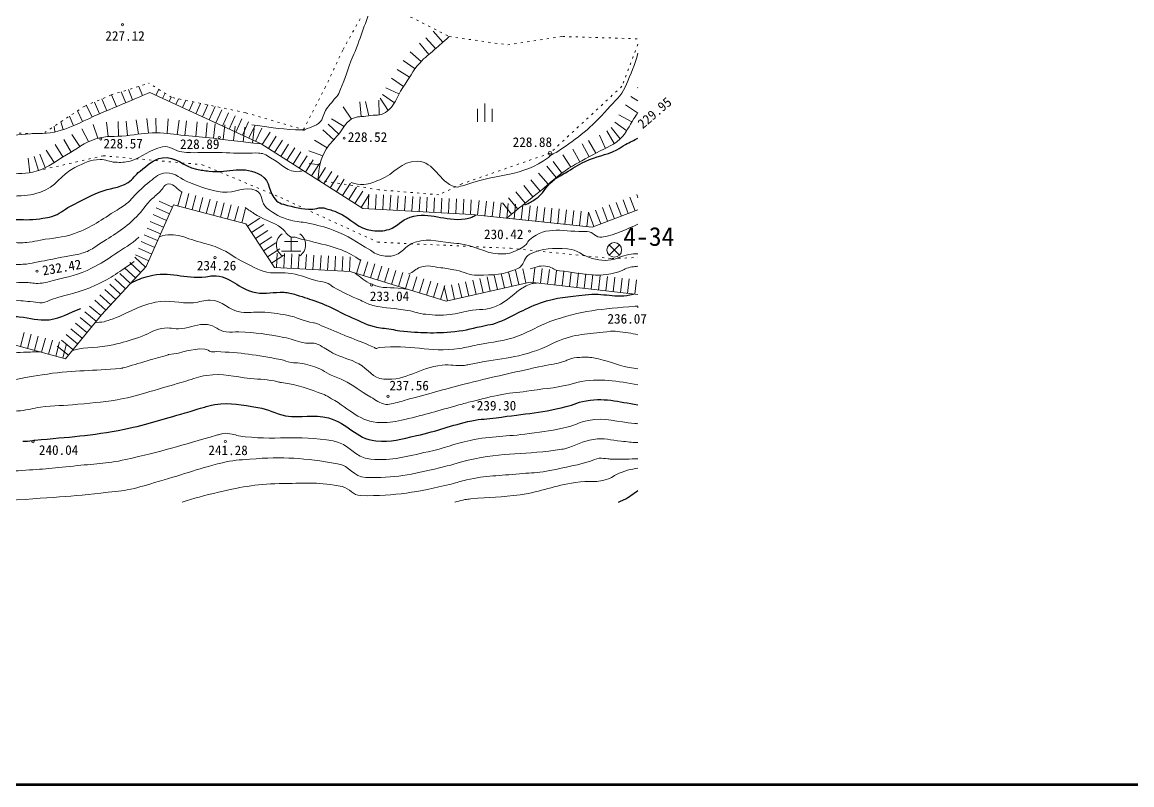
# Model space of a CAD drawing. Units: millimetres at full size, sheet at 1:500. Extents: x 10000 to 410500, y 10000 to 287000.
# Drawn here: x 258864 to 334682, y 10000 to 62071 of the extents above; entities that cross this region are included whole.
import ezdxf
from ezdxf.enums import TextEntityAlignment as Align

# ---------------------------------------------------------------- set-up
doc = ezdxf.new("R2010")
doc.units = ezdxf.units.MM
doc.header["$LTSCALE"] = 500
doc.header["$PDMODE"] = 32
doc.header["$PDSIZE"] = 250
doc.linetypes.add('USER1', pattern=[0.9, 0.3, -0.6])
for name, color, linetype, lineweight in [('#平面', 7, 'Continuous', 13), ('#標高', 8, 'Continuous', 13), ('4級基準点', 7, 'Continuous', 13), ('S-BGD', 7, 'Continuous', 13), ('S-BGD-HICN', 8, 'Continuous', 25), ('S-BGD-LWCN', 7, 'Continuous', 13), ('図枠内枠', 7, 'Continuous', 100)]:
    doc.layers.add(name, color=color, linetype=linetype, lineweight=lineweight)
doc.styles.add('ＭＳ ゴシック', font='')
doc.styles.get('ＭＳ ゴシック').set_extended_font_data('MS Gothic')

msp = doc.modelspace()

# ---------------------------------------------------------------- linework, layer by layer
at = {"layer": '#平面', "linetype": 'USER1'}
for p, q in [((280786.7, 60206.2), (283174.7, 64486.2)), ((282990.7, 63645.2), (288040.7, 61090.2)), ((288040.7, 61090.2), (292040.7, 60523.2)), ((292040.7, 60523.2), (295789.7, 61097.2)), ((295789.7, 61097.2), (300938.2, 60939.5)), ((279552.7, 57576.2), (280786.7, 60206.2)), ((300938.2, 60568), (299846.7, 57694.2)), ((264943.7, 57104.2), (267550.4, 57912.7)), ((269073.7, 56941.2), (267522.5, 57912.7)), ((299846.7, 57694.2), (294926.7, 53128.2)), ((264943.7, 57104.2), (263142.7, 56343.2)), ((274142.7, 55886.2), (269073.7, 56941.2)), ((278078.7, 54735.2), (279552.7, 57576.2)), ((263142.7, 56343.2), (260407.7, 54543.2)), ((274142.7, 55886.2), (278078.7, 54735.2)), ((259695.8, 54462.1), (250389.7, 54723.2)), ((294926.7, 53128.2), (288908.7, 51037.2)), ((283232.7, 50631.2), (279063, 51302.4)), ((288908.7, 51037.2), (287340.7, 50288.2)), ((287340.7, 50288.2), (283232.7, 50631.2))]:
    msp.add_line(p, q, dxfattribs=at)
at = {"layer": '#平面'}
for p, q in [((267089.8, 57060.2), (266825, 57687.7)), ((265299.5, 56304.8), (264960, 57109.3)), ((265941.5, 56575.7), (265628.8, 57316.7)), ((266412, 56774.2), (266118.9, 57468.7)), ((275190.7, 53760.2), (267582.7, 57268.2)), ((268004.3, 57073.8), (268196.5, 57490.6)), ((268458.4, 56864.5), (268623.7, 57223)), ((268912.4, 56655.1), (269051, 56955.5)), ((263639, 55593.4), (263256.7, 56391.4)), ((264138.3, 55814.9), (263798.5, 56620.3)), ((264640, 56026.6), (264300, 56832.3)), ((269366.5, 56445.7), (269549.3, 56842.2)), ((269820.6, 56236.4), (270051.7, 56737.7)), ((270274.6, 56027), (270554.1, 56633.1)), ((270728.7, 55817.6), (271056.5, 56528.6)), ((271182.7, 55608.3), (271558.9, 56424)), ((271636.8, 55398.9), (272055.5, 56307)), ((262364.4, 54996.4), (262103.2, 55659.1)), ((262988.5, 55282.5), (262642.4, 56014)), ((272090.8, 55189.6), (272509.6, 56097.7)), ((272544.9, 54980.2), (272963.6, 55888.3)), ((272999, 54770.8), (273417.7, 55678.9)), ((273453, 54561.5), (273871.7, 55469.6)), ((261102.2, 54579.5), (261043, 54961.3)), ((261666.8, 54736.2), (261513.7, 55271.1)), ((273907.1, 54352.1), (274325.8, 55260.2)), ((274361.1, 54142.7), (274779.8, 55050.9)), ((274815.2, 53933.4), (275233.9, 54841.5)), ((259173.1, 54431), (259168.2, 54476.9)), ((275263.7, 53713.9), (275799.6, 54558.2)), ((275685.9, 53445.9), (276221.8, 54290.2)), ((276108, 53178), (276643.9, 54022.3)), ((282130.7, 49355.2), (275190.7, 53760.2)), ((276530.1, 52910), (277066, 53754.3)), ((276952.3, 52642.1), (277488.2, 53486.4)), ((277374.4, 52374.2), (277910.3, 53218.4)), ((277796.6, 52106.2), (278332.5, 52950.5)), ((278218.7, 51838.3), (278754.6, 52682.6)), ((278640.9, 51570.3), (279176.8, 52414.6)), ((279063, 51302.4), (279598.9, 52146.7)), ((279485.2, 51034.4), (280021, 51878.7)), ((279907.3, 50766.5), (280443.2, 51610.8)), ((280329.4, 50498.5), (280865.3, 51342.8)), ((280751.6, 50230.6), (281287.5, 51074.9)), ((281173.7, 49962.6), (281709.6, 50806.9)), ((269509.7, 49526), (269764, 50493.1)), ((269993.3, 49398.8), (270247.6, 50366)), ((270476.8, 49271.7), (270731.1, 50238.8)), ((270960.4, 49144.5), (271214.7, 50111.7)), ((281595.9, 49694.7), (282131.8, 50539)), ((282018, 49426.8), (282553.9, 50271)), ((282496.7, 49335.3), (282551.1, 50333.8)), ((282995.9, 49308.1), (283050.3, 50306.6)), ((283495.2, 49280.9), (283549.6, 50279.4)), ((283994.5, 49253.7), (284048.8, 50252.3)), ((284493.7, 49226.5), (284548.1, 50225.1)), ((284993, 49199.4), (285047.4, 50197.9)), ((285492.2, 49172.2), (285546.6, 50170.7)), ((285991.5, 49145), (286045.9, 50143.5)), ((286490.8, 49117.8), (286545.1, 50116.3)), ((286990, 49090.6), (287044.4, 50089.1)), ((287489.3, 49063.4), (287543.7, 50061.9)), ((300738.5, 49185), (300385.9, 50120.8)), ((300938.2, 50073), (300853.8, 50297.1)), ((268926.3, 48984.5), (268011.2, 49387.8)), ((269127.9, 49442.1), (268212.8, 49845.3)), ((271444, 49017.4), (271698.3, 49984.5)), ((271927.5, 48890.3), (272181.8, 49857.4)), ((272411.1, 48763.1), (272665.4, 49730.2)), ((272894.7, 48636), (273149, 49603.1)), ((273378.2, 48508.8), (273632.5, 49475.9)), ((273861.8, 48381.7), (274116.1, 49348.8)), ((289567.7, 48950.2), (282130.7, 49355.2)), ((287988.6, 49036.2), (288042.9, 50034.7)), ((288487.8, 49009), (288542.2, 50007.6)), ((288987.1, 48981.9), (289041.4, 49980.4)), ((289486.3, 48954.7), (289540.7, 49953.2)), ((289983.9, 48906.2), (290089.2, 49900.6)), ((290481.1, 48853.5), (290586.4, 49847.9)), ((290978.3, 48800.8), (291083.6, 49795.3)), ((291475.5, 48748.2), (291580.9, 49742.6)), ((291972.8, 48695.5), (292078.1, 49690)), ((292470, 48642.9), (292575.3, 49637.3)), ((292967.2, 48590.2), (293072.5, 49584.7)), ((293464.4, 48537.6), (293569.7, 49532)), ((293961.6, 48484.9), (294067, 49479.3)), ((294458.9, 48432.2), (294564.2, 49426.7)), ((294956.1, 48379.6), (295061.4, 49374)), ((295453.3, 48326.9), (295558.6, 49321.4)), ((298867, 48479.7), (298514.4, 49415.5)), ((299334.9, 48656), (298982.2, 49591.8)), ((299802.8, 48832.4), (299450.1, 49768.1)), ((300270.7, 49008.7), (299918, 49944.5)), ((268724.7, 48527), (267809.6, 48930.2)), ((274259.9, 48136), (275097.2, 48682.7)), ((297801.7, 48078.2), (289567.7, 48950.2)), ((295950.5, 48274.3), (296055.8, 49268.7)), ((296447.7, 48221.6), (296553.1, 49216.1)), ((296945, 48169), (297050.3, 49163.4)), ((297442.2, 48116.3), (297547.5, 49110.7)), ((297931.3, 48127.1), (297578.6, 49062.8)), ((300938.2, 49260.3), (297801.7, 48078.2)), ((298399.1, 48303.4), (298046.5, 49239.1)), ((268321.5, 47611.9), (267406.4, 48015.1)), ((268523.1, 48069.4), (267608, 48472.7)), ((274533.2, 47717.3), (275370.5, 48264)), ((274806.6, 47298.7), (275643.9, 47845.4)), ((267918.2, 46696.8), (267003.1, 47100)), ((268119.8, 47154.3), (267204.7, 47557.6)), ((275080, 46880), (275917.3, 47426.7)), ((275353.3, 46461.3), (276190.6, 47008.1)), ((267716.6, 46239.2), (266801.5, 46642.5)), ((275626.7, 46042.7), (276464, 46589.4)), ((276234.3, 45311), (276288.3, 46309.5)), ((276733.6, 45283.9), (276787.6, 46282.5)), ((277232.8, 45256.9), (277286.8, 46255.5)), ((266951.7, 44971.8), (266218.8, 45652.1)), ((267291.9, 45338.3), (266558.9, 46018.6)), ((267515, 45781.7), (266599.9, 46184.9)), ((275900, 45624), (276737.3, 46170.7)), ((277732.1, 45229.9), (277786.1, 46228.5)), ((278231.4, 45202.9), (278285.4, 46201.5)), ((278730.6, 45175.9), (278784.7, 46174.5)), ((279229.9, 45148.9), (279283.9, 46147.5)), ((279729.2, 45121.9), (279783.2, 46120.5)), ((280228.5, 45094.9), (280282.5, 46093.5)), ((280727.7, 45067.9), (280781.7, 46066.5)), ((281227, 45040.9), (281281, 46039.5)), ((281707.1, 44906), (282000.7, 45861.9)), ((282185, 44759.2), (282478.7, 45715.1)), ((282663, 44612.3), (282956.7, 45568.2)), ((266271.5, 44238.8), (265538.5, 44919.1)), ((266611.6, 44605.3), (265878.6, 45285.6)), ((283140.9, 44465.5), (283434.6, 45421.4)), ((283618.9, 44318.7), (283912.6, 45274.6)), ((284096.8, 44171.8), (284390.5, 45127.7)), ((284574.8, 44025), (284868.5, 44980.9)), ((285052.7, 43878.1), (285346.4, 44834)), ((291334.4, 43820), (291111.9, 44794.9)), ((291821.8, 43931.2), (291599.3, 44906.1)), ((292309.3, 44042.5), (292086.8, 45017.4)), ((292796.8, 44153.7), (292574.3, 45128.6)), ((293284.2, 44264.9), (293061.7, 45239.9)), ((293775.4, 44307.7), (293891.9, 45300.9)), ((294272, 44249.4), (294388.5, 45242.6)), ((294768.6, 44191.2), (294885.1, 45184.3)), ((295265.2, 44132.9), (295381.7, 45126.1)), ((295761.8, 44074.6), (295878.3, 45067.8)), ((296258.4, 44016.4), (296374.9, 45009.6)), ((296754.9, 43958.1), (296871.5, 44951.3)), ((297251.5, 43899.8), (297368.1, 44893)), ((297748.1, 43841.6), (297864.7, 44834.8)), ((298244.7, 43783.3), (298361.3, 44776.5)), ((265591.2, 43505.9), (264858.2, 44186.1)), ((265931.3, 43872.4), (265198.4, 44552.6)), ((285530.7, 43731.3), (285824.4, 44687.2)), ((286008.6, 43584.5), (286302.3, 44540.4)), ((286486.6, 43437.6), (286780.3, 44393.5)), ((286964.6, 43290.8), (287258.2, 44246.7)), ((287442.5, 43144), (287736.2, 44099.9)), ((287922.1, 43041.3), (287699.6, 44016.2)), ((288409.6, 43152.5), (288187.1, 44127.4)), ((288897, 43263.7), (288674.5, 44238.7)), ((289384.5, 43375), (289162, 44349.9)), ((289872, 43486.2), (289649.5, 44461.2)), ((290359.4, 43597.5), (290136.9, 44572.4)), ((290846.9, 43708.7), (290624.4, 44683.7)), ((298741.3, 43725), (298857.8, 44718.2)), ((299237.9, 43666.8), (299354.4, 44660)), ((299734.5, 43608.5), (299851, 44601.7)), ((300231.1, 43550.3), (300347.6, 44543.4)), ((300727.7, 43492), (300844.2, 44485.2)), ((264910.9, 42772.9), (264178, 43453.2)), ((265251.1, 43139.4), (264518.1, 43819.7)), ((264233.6, 42037.4), (263459.6, 42670.6)), ((264570.8, 42406.4), (263837.8, 43086.7)), ((263600.3, 41263.4), (262826.4, 41896.7)), ((263917, 41650.4), (263143, 42283.7)), ((262967.1, 40489.5), (262193.1, 41122.7)), ((263283.7, 40876.5), (262509.8, 41509.7)), ((258739.7, 39928), (259000.9, 40893.3)), ((259222.3, 39797.4), (259483.6, 40762.7)), ((259705, 39666.8), (259966.2, 40632.1)), ((260187.6, 39536.2), (260448.8, 40501.5)), ((260670.3, 39405.6), (260931.5, 40370.9)), ((261152.9, 39275), (261414.1, 40240.3)), ((262333.9, 39715.5), (261559.9, 40348.8)), ((262650.5, 40102.5), (261876.5, 40735.8)), ((262017.2, 39328.6), (261243.3, 39961.8)), ((261635.6, 39144.4), (261896.8, 40109.7))]:
    msp.add_line(p, q, dxfattribs=at)
at = {"layer": '#平面', "linetype": 'USER1'}
msp.add_lwpolyline([(259883.7, 51916.2), (264400, 52951), (271168.7, 52341.2), (276544.7, 50090.6), (283159.7, 47050.2), (292218.7, 46632.2), (299138.2, 45927.5), (300938.2, 46013.6)], dxfattribs=at)
at = {"layer": '#平面'}
msp.add_lwpolyline([(300938.2, 43467.3), (293574.7, 44331.2), (287838.7, 43022.2), (281276.7, 45038.2), (276099.7, 45318.2), (274148.7, 48306.2), (269200.7, 49607.2), (267344.7, 45395.2), (264272.7, 42085.2), (261824.7, 39093.2), (257031.7, 40390.2), (251381.7, 39509.2)], dxfattribs=at)
msp.add_open_spline([(267582.7, 57268.2), (267138.6, 57080.8), (267027.6, 57034), (266671.8, 56883.9), (265681.5, 56466), (265126.8, 56232), (264136.5, 55814.1), (263055.4, 55357.9), (262497.9, 54965.3), (261368.7, 54646.2), (260519.8, 54406.4), (259999, 54512.1), (259121.2, 54426.1), (257591.2, 54276.3), (256734.1, 54192.3), (255204.1, 54042.5), (254429.4, 53966.6), (254187.6, 53942.9), (253220.7, 53848.2)], degree=3, knots=[0, 0, 0, 0, 1, 1, 1, 2, 2, 2, 3, 3, 3, 4, 4, 4, 5, 5, 5, 6, 6, 6, 6], dxfattribs=at)
at = {"layer": '#標高'}
for centre, radius in [((265720.7, 61903.2), 75), ((264237.1, 54094.1), 75), ((272333.9, 54196.1), 75), ((280864.7, 54153.2), 75), ((294926.7, 53128.2), 125), ((293527.7, 47801.2), 75), ((272031.7, 45997.2), 75), ((259878.7, 45075.2), 75), ((282744.7, 44130.2), 75), ((283860.7, 36527.2), 75), ((289677.7, 35812.2), 75), ((259603.7, 33427.2), 75), ((272737.7, 33440.2), 75)]:
    msp.add_circle(centre, radius, dxfattribs=at)
msp.add_arc((300996.7, 42619.2), 75, 141.24353, 218.75647, dxfattribs=at)
msp.add_point((294926.7, 53128.2), dxfattribs=at)
at = {"layer": '4級基準点'}
for p, q in [((298969.1, 46876.5), (299676.2, 46169.4)), ((299676.2, 46876.5), (298969.1, 46169.4))]:
    msp.add_line(p, q, dxfattribs=at)
msp.add_circle((299322.7, 46523), 500, dxfattribs=at)
at = {"layer": 'S-BGD'}
for p, q in [((287615.6, 60709.7), (286948.6, 61454.8)), ((287117.3, 60263.6), (286450.3, 61008.7)), ((286121.3, 59387.4), (285365.1, 60041.7)), ((286652.8, 59869.2), (286015.2, 60639.6)), ((285714.8, 58894.9), (284887.4, 59456.6)), ((285329, 58317.3), (284479.5, 58844.8)), ((284923, 57684.9), (284103.4, 58257.8)), ((283868.4, 56039.9), (283327.4, 56880.9)), ((284300.8, 56564.8), (283479, 57134.7)), ((284610.4, 57170), (283707.9, 57600.6)), ((300938.2, 56692.1), (300460.5, 57006.4)), ((300938.2, 57583.1), (300897.4, 57613.3)), ((281358, 55456.4), (280806.6, 56290.7)), ((282028.8, 55628.9), (281925, 56623.5)), ((282550.6, 55686), (282332.5, 56662)), ((283253.6, 55746.8), (283241.7, 56746.7)), ((289973, 55278.5), (289973, 56153.5)), ((290473, 55278.5), (290473, 56528.5)), ((290973, 55278.5), (290973, 56153.5)), ((300911.9, 55873.5), (300077.5, 56424.7)), ((266801.2, 54422.5), (266658.8, 55412.3)), ((267492.5, 54502.2), (267384.3, 55496.3)), ((268022.7, 54522.2), (267984.6, 55521.5)), ((268767.2, 54483.5), (268842.2, 55480.7)), ((269456.7, 54394.1), (269597.2, 55384.2)), ((280853.5, 54953.1), (279994.2, 55464.4)), ((300516.5, 55267.2), (299637.6, 55744.1)), ((263405.1, 53919.4), (262928.7, 54798.7)), ((264021.2, 54143.7), (263716.1, 55096)), ((264742.4, 54261.6), (264626.8, 55254.9)), ((265433.9, 54282.6), (265422, 55282.5)), ((266055.7, 54324.8), (265958.7, 55320.1)), ((269982.7, 54332.2), (270096.7, 55325.7)), ((270719.8, 54262.8), (270812.2, 55258.5)), ((271414, 54196.8), (271509.1, 55192.3)), ((271942.7, 54142.2), (272045.7, 55136.9)), ((272588.7, 54069.1), (272703.2, 55062.5)), ((273293.4, 53983.8), (273414.8, 54976.4)), ((273955.8, 53905.5), (274072.6, 54898.6)), ((274601.5, 53829.5), (274718.3, 54822.7)), ((280153.8, 54049.1), (279415.5, 54723.5)), ((280494.7, 54428.7), (279760, 55107.1)), ((299316.3, 53782.5), (298818.7, 54649.9)), ((299722.7, 54107.2), (299101.1, 54890.6)), ((300169, 54656.7), (299355.2, 55237.8)), ((262202.4, 53193.1), (261708.2, 54062.4)), ((262803, 53580.4), (262248.3, 54412.5)), ((275263.7, 53713.9), (275799.6, 54558.2)), ((275685.9, 53445.9), (276221.8, 54290.2)), ((276108, 53178), (276643.9, 54022.3)), ((279699.9, 53495.5), (278844.5, 54013.6)), ((298063.7, 53137), (297563.1, 54002.7)), ((298715.7, 53451.2), (298301, 54361.2)), ((261038.2, 52485), (260509.2, 53333.6)), ((261650.6, 52875.1), (261112.1, 53717.8)), ((276530.1, 52910), (277066, 53754.3)), ((276952.3, 52642.1), (277488.2, 53486.4)), ((277374.4, 52374.2), (277910.3, 53218.4)), ((279402.7, 52956.8), (278457.3, 53282.8)), ((296965.9, 52530.9), (296479.4, 53404.5)), ((297604.3, 52878.8), (297127.1, 53757.6)), ((259375.7, 51793.2), (259274.1, 52788.1)), ((259969.8, 51944.4), (259678.8, 52901.2)), ((260444, 52139.8), (260059.3, 53062.9)), ((277796.6, 52106.2), (278332.5, 52950.5)), ((278218.7, 51838.3), (278548.6, 52358)), ((279208.7, 52323.2), (278463.9, 52433)), ((295740.7, 51764.6), (295135.6, 52560.8)), ((296355.6, 52179.1), (295805, 53013.8)), ((278640.9, 51570.3), (278859.8, 51915.3)), ((279063, 51302.4), (279598.9, 52146.7)), ((279485.2, 51034.4), (280021, 51878.7)), ((279907.3, 50766.5), (280443.2, 51610.8)), ((294806.5, 51016.2), (294152.1, 51772.3)), ((295338.4, 51459.4), (294701.4, 52230.2)), ((280329.4, 50498.5), (280865.3, 51342.8)), ((280751.6, 50230.6), (281287.5, 51074.9)), ((281173.7, 49962.6), (281709.6, 50806.9)), ((293757.5, 50138.1), (293128.9, 50915.8)), ((294251.8, 50541.9), (293619, 51316.1)), ((281595.9, 49694.7), (282131.8, 50539)), ((282018, 49426.8), (282553.9, 50271)), ((282496.7, 49335.3), (282551.1, 50333.8)), ((282995.9, 49308.1), (283050.3, 50306.6)), ((283495.2, 49280.9), (283549.6, 50279.4)), ((283994.5, 49253.7), (284048.8, 50252.3)), ((284493.7, 49226.5), (284548.1, 50225.1)), ((284993, 49199.4), (285047.4, 50197.9)), ((285492.2, 49172.2), (285546.6, 50170.7)), ((285991.5, 49145), (286045.9, 50143.5)), ((286490.8, 49117.8), (286545.1, 50116.3)), ((286990, 49090.6), (287044.4, 50089.1)), ((287489.3, 49063.4), (287543.7, 50061.9)), ((292723.2, 49302.1), (292094.6, 50079.8)), ((293229.2, 49711.1), (292600.6, 50488.8)), ((300738.5, 49185), (300385.9, 50120.8)), ((300938.2, 50073), (300853.8, 50297.1)), ((287988.6, 49036.2), (288042.9, 50034.7)), ((288487.8, 49009), (288542.2, 50007.6)), ((288987.1, 48981.9), (289041.4, 49980.4)), ((289486.3, 48954.7), (289540.7, 49953.2)), ((289983.9, 48906.2), (290089.2, 49900.6)), ((290481.1, 48853.5), (290586.4, 49847.9)), ((290978.3, 48800.8), (291083.6, 49795.3)), ((291475.5, 48748.2), (291580.9, 49742.6)), ((292304.9, 48964), (291676.3, 49741.7)), ((292967.2, 48590.2), (293072.5, 49584.7)), ((293464.4, 48537.6), (293569.7, 49532)), ((293961.6, 48484.9), (294067, 49479.3)), ((294458.9, 48432.2), (294564.2, 49426.7)), ((294956.1, 48379.6), (295061.4, 49374)), ((295453.3, 48326.9), (295558.6, 49321.4)), ((298867, 48479.7), (298514.4, 49415.5)), ((299334.9, 48656), (298982.2, 49591.8)), ((299802.8, 48832.4), (299450.1, 49768.1)), ((300270.7, 49008.7), (299918, 49944.5)), ((292470, 48642.9), (292522.6, 49140)), ((295950.5, 48274.3), (296055.8, 49268.7)), ((296447.7, 48221.6), (296553.1, 49216.1)), ((296945, 48169), (297050.3, 49163.4)), ((297442.2, 48116.3), (297547.5, 49110.7)), ((297931.3, 48127.1), (297578.6, 49062.8)), ((298399.1, 48303.4), (298046.5, 49239.1)), ((276787.7, 47107.5), (277692.9, 47107.5)), ((277240.3, 47409.3), (277240.3, 46443.9)), ((276578.8, 46443.9), (277901.8, 46443.9))]:
    msp.add_line(p, q, dxfattribs=at)
for points in [[(291972.8, 48695.5), (289567.7, 48950.2), (282130.7, 49355.2), (275190.7, 53760.2)], [(300938.2, 49260.3), (297801.7, 48078.2), (291972.8, 48695.5)]]:
    msp.add_lwpolyline(points, dxfattribs=at)
for centre, start, end in [((277133.6, 46873.3), 123.85503, 236.14497), ((277327.3, 46873.3), 303.85503, 56.14497)]:
    msp.add_arc(centre, 903.1, start, end, dxfattribs=at)
for points, knots in [([(288040.7, 61090.2), (287554.9, 60655.4), (287433.4, 60546.6), (287044.2, 60198.2), (286655, 59849.8), (286393.5, 59697.8), (286047.7, 59306.2), (285513.6, 58701.5), (285330.4, 58271.8), (284870.7, 57608.7), (284411, 56945.7), (284368.9, 56353), (283693.7, 55911.2), (283302.6, 55655.3), (282978.3, 55770.5), (282519.7, 55680.2), (282061.1, 55590), (281747.8, 55687.5), (281345.7, 55449.2), (280899.2, 55184.6), (280827.1, 54827.3), (280494.7, 54428.7), (280162.3, 54030.1), (279918.1, 53848.8), (279643.7, 53408.2), (279192.5, 52684), (279191, 52235.8), (279063, 51302.4)], [0, 0, 0, 0, 1, 1, 1, 2, 2, 2, 3, 3, 3, 4, 4, 4, 5, 5, 5, 6, 6, 6, 7, 7, 7, 8, 8, 8, 9, 9, 9, 9]), ([(300938.2, 55914), (300854.8, 55785.8), (300765.5, 55649.5), (300661.2, 55495.2), (300294.6, 54953.1), (300201, 54554), (299722.7, 54107.2), (299103.2, 53528.5), (298579.2, 53442.7), (297846.2, 53016.7), (297113.2, 52590.8), (296667.9, 52407.1), (295969.7, 51926.2), (295143.1, 51356.9), (294751.8, 50941.8), (293971.2, 50310.9), (293190.6, 49679.9), (292947.1, 49483), (291972.8, 48695.5)], [0, 0, 0, 0, 1, 1, 1, 2, 2, 2, 3, 3, 3, 4, 4, 4, 5, 5, 5, 6, 6, 6, 6]), ([(275190.7, 53760.2), (274399, 53853.3), (274201, 53876.6), (273566.7, 53951.2), (272932.4, 54025.8), (272577.8, 54074.1), (271942.7, 54142.2), (271177.9, 54224.3), (270748.3, 54258), (269982.7, 54332.2), (269217.1, 54406.4), (268791.9, 54523.6), (268022.7, 54522.2), (267212.6, 54520.8), (266765.2, 54395.8), (265959.2, 54314.7), (265153.2, 54233.7), (264669.6, 54346.7), (263895.7, 54107.2), (263042.8, 53843.4), (262673.2, 53439.6), (261889.7, 53011.7), (261106.2, 52583.8), (260734.9, 52185.5), (259883.7, 51916.2), (259099.8, 51668.3), (258609.1, 51771.8), (257792.2, 51679.2), (256975.3, 51586.7), (256486.2, 51199.4), (255700.7, 51442.2), (255270.9, 51575.1), (255169.6, 51901.1), (254829.2, 52195.2), (254488.8, 52489.4), (254332.2, 52699), (253957.7, 52948.2), (253309.7, 53379.4), (252870.5, 53489.1), (252173.7, 53835.7), (251476.9, 54182.4), (251259.4, 54290.6), (250389.7, 54723.2)], [0, 0, 0, 0, 1, 1, 1, 2, 2, 2, 3, 3, 3, 4, 4, 4, 5, 5, 5, 6, 6, 6, 7, 7, 7, 8, 8, 8, 9, 9, 9, 10, 10, 10, 11, 11, 11, 12, 12, 12, 13, 13, 13, 14, 14, 14, 14])]:
    msp.add_open_spline(points, degree=3, knots=knots, dxfattribs=at)
at = {"layer": 'S-BGD-HICN'}
for points, knots in [([(293211.9, 49602.7), (293542.5, 49742.9), (293657.2, 49816.2), (293920.8, 49989.5), (294476.8, 50355.1), (294595.3, 50784.2), (295094.1, 51224.7), (295401.6, 51496.3), (295632.2, 51571.7), (295983.2, 51784.3), (296501.8, 52098.3), (296779.3, 52300.3), (297325, 52564.4), (298133.7, 52955.8), (298684.9, 52947.4), (299484, 53358), (299729, 53483.9), (299853.7, 53577.2), (300092.7, 53714.3), (300399, 53890.1), (300675.7, 54024.6), (300938.2, 54147.1)], [0, 0, 0, 0, 1, 1, 1, 2, 2, 2, 3, 3, 3, 4, 4, 4, 5, 5, 5, 6, 6, 6, 7, 7, 7, 7]), ([(257274.8, 48608.3), (257647.5, 48609.5), (257863.7, 48590.2), (258243.3, 48596.7), (258956, 48609), (259361.2, 48546.5), (260067.6, 48641.8), (260147.8, 48652.6), (260191.9, 48664.2), (260271.5, 48679.2), (260512.3, 48724.6), (260653, 48727), (260887.7, 48797.8), (261436.8, 48963.3), (261662.3, 49246.3), (262172.2, 49508.9), (262929.8, 49898.9), (263343.3, 50144.7), (264132.1, 50467), (264882.5, 50773.5), (265411.6, 50701.3), (266097.6, 51133.3), (266468.9, 51367.2), (266570.3, 51633.4), (266919.6, 51899.1), (267471.5, 52319.1), (267759.4, 52704.1), (268445.2, 52807.3), (269388.6, 52949.3), (269831.3, 52240.5), (270764.2, 52041), (271102.2, 51968.8), (271294.1, 51936.2), (271637.9, 51900.6), (273021.5, 51757.3), (274002.3, 52351.2), (275188.4, 51624.6), (275864.7, 51210.3), (275641.7, 50410.3), (276236.4, 49885.4), (276396.2, 49744.3), (276514.6, 49686.1), (276721.7, 49635.3), (277488, 49447.3), (277926.1, 49288.2), (278714.8, 49307.3), (278942.8, 49312.9), (279062.1, 49410.9), (279290.1, 49406.4), (279431.8, 49403.6), (279509.7, 49374.8), (279646.5, 49337.8), (279952.6, 49254.9), (280124.2, 49203.1), (280416.3, 49079.6), (281384.7, 48670.3), (281760.5, 47949.2), (282806.3, 47841.8), (283244.9, 47796.8), (283510.8, 47796.4), (283931.9, 47927.1), (284553.2, 48119.8), (284753.7, 48566.1), (285375.2, 48758.1), (286780.9, 49192.4), (287682.4, 48441.9), (289140, 48641.5), (289317.1, 48665.8), (289416.2, 48695.1), (289580.7, 48765), (289699.8, 48815.6), (289744.9, 48839.1), (289874.7, 48917.7)], [0, 0, 0, 0, 1, 1, 1, 2, 2, 2, 3, 3, 3, 4, 4, 4, 5, 5, 5, 6, 6, 6, 7, 7, 7, 8, 8, 8, 9, 9, 9, 10, 10, 10, 11, 11, 11, 12, 12, 12, 13, 13, 13, 14, 14, 14, 15, 15, 15, 16, 16, 16, 17, 17, 17, 18, 18, 18, 19, 19, 19, 20, 20, 20, 21, 21, 21, 22, 22, 22, 23, 23, 23, 24, 24, 24, 24]), ([(266288.4, 44257.1), (266739.3, 44501.3), (267017.9, 44595.7), (267511.9, 44732.7), (268979.6, 45139.8), (269898, 44510.9), (271410.9, 44686.9), (271600.4, 44709), (271702.7, 44761), (271893.5, 44762.5), (273122.8, 44771.7), (273614.1, 43833.1), (274823.8, 43613.4), (275566.3, 43478.5), (276002.7, 43675), (276755.9, 43627.1), (276914, 43617), (277003, 43608.6), (277158.4, 43577.9), (277331.9, 43543.7), (277425, 43506.8), (277594.4, 43455.9), (278168.3, 43283.1), (278485.6, 43172.1), (279051.3, 42974.1), (279294.9, 42888.9), (279427.5, 42830.1), (279664.1, 42727), (280265.6, 42464.7), (280578.4, 42265.4), (281177.1, 41997), (281846.7, 41696.8), (282211.2, 41490.5), (282915.7, 41285.5), (283355.1, 41157.6), (283624.1, 41194.2), (284074.9, 41115.4), (284306.9, 41074.8), (284429.7, 41007.3), (284664.6, 40989), (286128.5, 40874.9), (286962.6, 40807.7), (288423.7, 40953.3), (289249.1, 41035.6), (289695, 41195.7), (290506.8, 41366.4), (290776.2, 41423.1), (290936.4, 41423.9), (291195.3, 41517.7), (292439.3, 41968.6), (293034.2, 42473.5), (294282.5, 42912.3), (295425, 43313.9), (296131.6, 43315.1), (297333.5, 43464.2), (298606.9, 43622.2), (299372.7, 43193.4), (300618.6, 43501), (300622, 43501.8), (300625.3, 43502.7), (300628.5, 43503.6)], [0, 0, 0, 0, 1, 1, 1, 2, 2, 2, 3, 3, 3, 4, 4, 4, 5, 5, 5, 6, 6, 6, 7, 7, 7, 8, 8, 8, 9, 9, 9, 10, 10, 10, 11, 11, 11, 12, 12, 12, 13, 13, 13, 14, 14, 14, 15, 15, 15, 16, 16, 16, 17, 17, 17, 18, 18, 18, 19, 19, 19, 20, 20, 20, 20]), ([(258104.4, 42014.1), (258374.2, 41985.4), (258442.5, 41978.7), (258659.2, 41956.6), (259461.9, 41874.5), (259912.7, 41679.1), (260715.6, 41759.7), (261602.4, 41848.8), (262021.8, 42237), (262865.3, 42525)], [0, 0, 0, 0, 1, 1, 1, 2, 2, 2, 3, 3, 3, 3]), ([(258900.1, 33457.6), (259103.3, 33462.8), (259315, 33474.8), (259569.9, 33510.6), (259590.9, 33513.5), (259602.4, 33517.4), (259623.4, 33520), (259662.6, 33525), (259684.9, 33523.9), (259724.2, 33527.8), (262125.8, 33766.2), (263490.2, 33810.4), (265855.9, 34287.2), (267502.2, 34619), (268391.6, 34947.6), (270009.6, 35397.3), (270484.9, 35529.3), (270746.3, 35620.1), (271221, 35754.4), (271534, 35842.9), (271702.6, 35927.7), (272024.9, 35972.2), (273163.7, 36129.2), (273822.8, 35931.3), (274961.3, 35771.9), (275729.5, 35664.4), (276098.3, 35329.3), (276863.3, 35201.4), (277995.5, 35012.2), (278688.5, 35342.7), (279798.1, 35048.7), (281152.5, 34689.8), (281633.8, 33643.1), (283025.8, 33483.3), (284111, 33358.8), (284732.1, 33607.7), (285799.4, 33840.1), (287298.1, 34166.4), (288092.3, 34535.6), (289591, 34861.9), (290230.8, 35001.1), (290609.2, 34953.9), (291256, 35055.1), (293264.1, 35369.3), (294433.2, 35363.9), (296385.8, 35928), (296683, 36013.9), (296835.9, 36109.9), (297138.4, 36174.3), (298619.7, 36489.4), (299583.1, 36144.8), (300938.2, 35954.7)], [0, 0, 0, 0, 1, 1, 1, 2, 2, 2, 3, 3, 3, 4, 4, 4, 5, 5, 5, 6, 6, 6, 7, 7, 7, 8, 8, 8, 9, 9, 9, 10, 10, 10, 11, 11, 11, 12, 12, 12, 13, 13, 13, 14, 14, 14, 15, 15, 15, 16, 16, 16, 17, 17, 17, 17]), ([(299603.6, 29309.2), (299720.3, 29354.5), (299838.6, 29404.2), (299958.6, 29458.8), (300380.6, 29650.7), (300603.7, 29876.6), (300938.2, 30085.5)], [0, 0, 0, 0, 1, 1, 1, 2, 2, 2, 2])]:
    msp.add_open_spline(points, degree=3, knots=knots, dxfattribs=at)
at = {"layer": 'S-BGD-LWCN'}
for points, knots in [([(274548.1, 55063.9), (276189.9, 54854.2), (276652.9, 54745.3), (278012.8, 54713), (278022.7, 54712.7), (278028.9, 54716), (278038.2, 54712.5), (278041.6, 54711.2), (278042.4, 54708.7), (278045.5, 54706.9), (278056.5, 54700.5), (278062.5, 54695.7), (278075, 54693.2), (278092.1, 54689.7), (278102.7, 54694.9), (278119, 54701), (278134.5, 54706.9), (278143, 54710.9), (278157.5, 54718.8), (278626.3, 54972.2), (279064, 54953.5), (279331, 55414.6), (279431.6, 55588.4), (279429.7, 55712.9), (279516.2, 55894.1), (279708.3, 56296.5), (279925.2, 56456.8), (280191.2, 56814.7), (280304.6, 56967.3), (280406.8, 57028.4), (280488.4, 57200), (280883.6, 58030.6), (280987.9, 58545.5), (281322.1, 59402.4), (281424.6, 59665.3), (281506.3, 59802.6), (281608.2, 60065.7), (282126.6, 61403.9), (282343, 62182.6), (282900.7, 63504.9), (282926.9, 63566.8), (282965.1, 63589.7), (282989.2, 63652.4), (283108.5, 63964), (283182.3, 64152.7), (283174.7, 64486.2), (283148.4, 65640.5), (282230.1, 66188.1), (281179.6, 66667.4), (278418.6, 67927.2), (276460.1, 67058), (273443.8, 67392.9), (273359.9, 67402.2), (273310.2, 67395.9), (273229.5, 67420.7), (273189.9, 67432.9), (273167.5, 67442.6), (273134.2, 67467.1), (272930.8, 67617.1), (272850.9, 67741.4), (272670.4, 67918.2), (270298.4, 70241.7), (268993.2, 71567.1), (266615.9, 73885), (265635.7, 74840.7), (265271.8, 75619.9), (264096.1, 76321.3), (263607.6, 76612.7), (263246, 76576.4), (262703.9, 76748.6), (261549.2, 77115.3), (260926.7, 77394), (259772.5, 77762.3), (259418.6, 77875.3), (259304.4, 77913.4), (258864.7, 78046.4)], [0, 0, 0, 0, 1, 1, 1, 2, 2, 2, 3, 3, 3, 4, 4, 4, 5, 5, 5, 6, 6, 6, 7, 7, 7, 8, 8, 8, 9, 9, 9, 10, 10, 10, 11, 11, 11, 12, 12, 12, 13, 13, 13, 14, 14, 14, 15, 15, 15, 16, 16, 16, 17, 17, 17, 18, 18, 18, 19, 19, 19, 20, 20, 20, 21, 21, 21, 22, 22, 22, 23, 23, 23, 24, 24, 24, 25, 25, 25, 25]), ([(281335.5, 51117.5), (281701.2, 51017.2), (281862.2, 50987.3), (282204.9, 50997.6), (282646.8, 51010.9), (282878.5, 51156.5), (283292.2, 51312.5), (284337, 51706.5), (284738.9, 52604.8), (285855.2, 52578.6), (287081.8, 52549.8), (287286.4, 51181.3), (288459.7, 50822.8), (288645.8, 50765.9), (288760.3, 50865.9), (288951.7, 50901.2), (289010.7, 50912.1), (289043.9, 50919), (289101.6, 50935.8), (289160.2, 50953), (289190.7, 50969.6), (289248.3, 50990.2), (291409.4, 51761), (292976.4, 51474.3), (294826.4, 52831.5), (294911.6, 52893.9), (294939.8, 52952.9), (295026.2, 53013.5), (295181.2, 53122.1), (295299.9, 53130), (295456.4, 53236.4), (296901.8, 54218), (297705.9, 54826.8), (298861, 56137.7), (299368.9, 56714), (299765.3, 56980.8), (300078, 57682.4), (300472.4, 58566.9), (300718.2, 59158.9), (300938.2, 59955.9)], [0, 0, 0, 0, 1, 1, 1, 2, 2, 2, 3, 3, 3, 4, 4, 4, 5, 5, 5, 6, 6, 6, 7, 7, 7, 8, 8, 8, 9, 9, 9, 10, 10, 10, 11, 11, 11, 12, 12, 12, 13, 13, 13, 13]), ([(258273.4, 50203.4), (259068.9, 50201.7), (259426.3, 50252.7), (260121.8, 50473.3), (261196.2, 50814.2), (261459.9, 51650.3), (262470, 52150.5), (263103.3, 52464.2), (263488.1, 52677.3), (264194.5, 52698.1), (264600.2, 52710.1), (264811.1, 52529), (265216.5, 52510.9), (265613.8, 52493.1), (265848.4, 52483.8), (266231.6, 52590.3), (267140.6, 52842.8), (267518.6, 53379.1), (268445.2, 53556.3), (268974.6, 53657.5), (269245.9, 53273.8), (269781.2, 53211.2), (270622.7, 53112.9), (271103, 53197.6), (271950, 53180), (272809.4, 53162.2), (273290.3, 53126.1), (274149.9, 53117.6), (274484.3, 53114.3), (274672.7, 53161), (275005.8, 53132.1), (275159, 53118.8), (275249.9, 53120.7), (275394.1, 53067.3), (275579, 52998.9), (275657.1, 52907.2), (275833.2, 52818.6), (276601, 52431.9), (276979.2, 51752.8), (277828.2, 51888.7), (277918.7, 51903.3), (277970.1, 51901.7), (278057.2, 51940.8)], [0, 0, 0, 0, 1, 1, 1, 2, 2, 2, 3, 3, 3, 4, 4, 4, 5, 5, 5, 6, 6, 6, 7, 7, 7, 8, 8, 8, 9, 9, 9, 10, 10, 10, 11, 11, 11, 12, 12, 12, 13, 13, 13, 14, 14, 14, 14]), ([(258210.2, 47024.5), (258733.6, 47009.8), (258900.4, 46995.6), (259337.4, 47050.1), (259641.6, 47087.9), (259808.1, 47135.2), (260109.4, 47191.8), (261021.2, 47363.3), (261569.8, 47324), (262441.9, 47640.5), (263659, 48082.3), (264240.7, 48565.1), (265342, 49245.9), (265698.1, 49466.1), (265906.3, 49585), (266215.1, 49867.7), (266303.2, 49948.5), (266334.7, 50011), (266416.4, 50098.3), (266850.8, 50562.7), (267107.9, 50814.6), (267607.5, 51208), (267985.5, 51505.6), (268219, 51757.3), (268699.8, 51777.6), (269371.7, 51805.9), (269659, 51349.3), (270292.9, 51124.6), (271158.6, 50817.7), (271640.1, 50585.7), (272551.1, 50469.4), (273445.8, 50355.2), (274046.4, 50963.2), (274857.9, 50569.8), (275344.8, 50333.8), (275152.7, 49724.4), (275572.8, 49383.4), (276123.4, 48936.4), (276507, 48753.8), (277186.8, 48551.7), (277644.7, 48415.5), (277927.3, 48457.2), (278393.5, 48353.1), (279077.4, 48200.5), (279465.4, 48116.4), (280120.4, 47867.3), (281169.7, 47468.3), (281681.5, 47071.2), (282653.4, 46509.3), (282812.7, 46417.2), (282871.8, 46308.5), (283045.7, 46248.4), (283429.2, 46116), (283670.5, 46068.4), (284074.5, 46105.3), (284814, 46172.7), (285008.5, 46848), (285721.9, 47053.9), (286785.1, 47360.6), (287449.6, 47043), (288553.5, 46966.2), (288755.7, 46952.1), (288866.3, 46919.2), (289065.9, 46884), (290129.5, 46696.2), (290679.9, 46187.2), (291758, 46252.5), (291982.7, 46266.2), (292121.4, 46256.2), (292325.9, 46350.1), (292719.7, 46531), (292993.1, 46583.4), (293290, 46899.1), (293398.5, 47014.5), (293416.1, 47117.8), (293535.5, 47221.7), (294704.1, 48238.7), (295914, 47729.9), (297462.3, 47777.4), (297885.4, 47790.3), (298057.1, 47320.2), (298474.5, 47390.4), (299507.7, 47564.4), (300155.1, 47926.6), (300938.2, 48289.5)], [0, 0, 0, 0, 1, 1, 1, 2, 2, 2, 3, 3, 3, 4, 4, 4, 5, 5, 5, 6, 6, 6, 7, 7, 7, 8, 8, 8, 9, 9, 9, 10, 10, 10, 11, 11, 11, 12, 12, 12, 13, 13, 13, 14, 14, 14, 15, 15, 15, 16, 16, 16, 17, 17, 17, 18, 18, 18, 19, 19, 19, 20, 20, 20, 21, 21, 21, 22, 22, 22, 23, 23, 23, 24, 24, 24, 25, 25, 25, 26, 26, 26, 27, 27, 27, 28, 28, 28, 28]), ([(258178.6, 45527.7), (258408.7, 45525.5), (258470.9, 45525.2), (258658.1, 45531), (258854.7, 45537.1), (258965.2, 45538.9), (259160.7, 45560), (259471.3, 45593.4), (259640.3, 45646.7), (259947.3, 45704.4), (260586.9, 45824.7), (260944.2, 45897.3), (261583.6, 46019.2), (261986.1, 46096), (262215.7, 46119.3), (262614.5, 46213.6), (262937.4, 46290), (263125.8, 46325.9), (263423.6, 46472.1), (263616.2, 46566.7), (263714.3, 46638.9), (263892, 46759.1), (264938.6, 47466.6), (265603.6, 47772.5), (266526.3, 48635.3), (267000.2, 49078.3), (267161.8, 49425.7), (267618.6, 49886.3), (267873, 50142.8), (268028.7, 50273), (268295.4, 50516.8), (268514.6, 50717.1), (268564, 51027.6), (268861, 51024.8), (269294.3, 51020.6), (269420.3, 50633.7), (269821.3, 50469.4)], [0, 0, 0, 0, 1, 1, 1, 2, 2, 2, 3, 3, 3, 4, 4, 4, 5, 5, 5, 6, 6, 6, 7, 7, 7, 8, 8, 8, 9, 9, 9, 10, 10, 10, 11, 11, 11, 12, 12, 12, 12]), ([(274108.7, 49415.4), (274476.4, 49150.6), (274590.1, 49080.1), (274909.2, 48881.5), (275536.3, 48491), (275996.9, 48455.1), (276590.3, 48015.1), (276858.8, 47816), (276901.9, 47564), (277201.8, 47416.3), (277281.9, 47376.9), (277341.9, 47415.9), (277430, 47400.9), (277548, 47380.8), (277609, 47347.7), (277724.6, 47316.5), (278023, 47236.1), (278195.3, 47211.8), (278494.4, 47133.6), (279348.6, 46910.2), (279847, 46840.1), (280670.5, 46521.4), (281219.4, 46309.1), (281492.4, 46110), (281998.5, 45809.4)], [0, 0, 0, 0, 1, 1, 1, 2, 2, 2, 3, 3, 3, 4, 4, 4, 5, 5, 5, 6, 6, 6, 7, 7, 7, 8, 8, 8, 8]), ([(268233.8, 47413), (269347.2, 47834), (270089.4, 47247.2), (271252, 46991.5), (271768, 46878), (272043, 46750.9), (272525.8, 46536.1), (273150.6, 46258.2), (273422.6, 45950.4), (274042.5, 45661.6), (274722.9, 45344.6), (275090, 45075.9), (275831.6, 44960), (276054.2, 44925.2), (276183.2, 44970.4), (276408.4, 44964.1), (276747.5, 44954.7), (276940.3, 44961.3), (277275, 44905.6), (277970.4, 44790), (278327.9, 44586.8), (279010, 44408.5), (279307.5, 44330.7), (279493.6, 44348.5), (279775.9, 44226.5), (279929.8, 44159.9), (279980.1, 44060.1), (280127.1, 43979.4), (280830.5, 43592.8), (281239.7, 43401.9), (281977.7, 43086.5), (282307.8, 42945.4), (282478.2, 42817.8), (282828.4, 42738.4), (283749.9, 42529.4), (284290.4, 42545.5), (285222, 42387.1), (285701.6, 42305.5), (285955.1, 42167.7), (286439.8, 42126.2), (287084.6, 42070.9), (287453.6, 42037), (288096.5, 42110.4), (288600, 42167.9), (288870.7, 42271), (289369, 42362.8), (290105.3, 42498.4), (290574.4, 42379.8), (291258.7, 42683.4), (292095, 43054.3), (292394.9, 43557.9), (293196.2, 43999.3), (293362.9, 44091.1), (293458.9, 44142.1), (293640.2, 44199.9), (293747, 44233.9), (293811.5, 44235.9), (293922.6, 44251), (293977.7, 44258.5), (294032.3, 44265.2), (294086.6, 44271.2)], [0, 0, 0, 0, 1, 1, 1, 2, 2, 2, 3, 3, 3, 4, 4, 4, 5, 5, 5, 6, 6, 6, 7, 7, 7, 8, 8, 8, 9, 9, 9, 10, 10, 10, 11, 11, 11, 12, 12, 12, 13, 13, 13, 14, 14, 14, 15, 15, 15, 16, 16, 16, 17, 17, 17, 18, 18, 18, 19, 19, 19, 20, 20, 20, 20]), ([(258151.8, 44257.9), (258553.9, 44297.8), (258675.9, 44308.3), (259012.8, 44307.6), (259381.4, 44306.9), (259585.5, 44231.1), (259954, 44240.3), (260358, 44250.5), (260579.5, 44330.7), (260970.6, 44432.1), (262035.2, 44707.9), (262667.1, 44800.9), (263652.6, 45289), (264290, 45604.8), (264612.1, 45847.9), (265205.3, 46240.3), (265858.1, 46672.2), (266275.8, 46857.9), (266837.6, 47402.9)], [0, 0, 0, 0, 1, 1, 1, 2, 2, 2, 3, 3, 3, 4, 4, 4, 5, 5, 5, 6, 6, 6, 6]), ([(285257.9, 44882.8), (285607.8, 44988.5), (285722.7, 45232), (286068.7, 45349.6), (286584.3, 45524.9), (286919.4, 45350.5), (287462.2, 45306.5), (287875.8, 45272.9), (288104.2, 45219.6), (288511.1, 45138.2), (289091.4, 45022), (289394.4, 44783.4), (289986.2, 44792.2), (291076.7, 44808.4), (291743.7, 44816.9), (292738, 45265), (292796.5, 45291.4), (292833.7, 45302.9), (292880.9, 45346.4), (293197.7, 45638.5), (293162.2, 46034.5), (293549.1, 46224.3), (294459.9, 46671.1), (295108.3, 46652.7), (296120.8, 46588.2), (296823.6, 46543.5), (297124.4, 46125.6), (297804.9, 45944.4), (298468.3, 45767.7), (298911.5, 45745.9), (299562.4, 45964.1), (299589.3, 45973.1), (299600.6, 45986.6), (299626.7, 45997.5), (300100.6, 46196), (300525.1, 46260.6), (300938.2, 46255.7)], [0, 0, 0, 0, 1, 1, 1, 2, 2, 2, 3, 3, 3, 4, 4, 4, 5, 5, 5, 6, 6, 6, 7, 7, 7, 8, 8, 8, 9, 9, 9, 10, 10, 10, 11, 11, 11, 12, 12, 12, 12]), ([(258127.6, 43110.8), (258853.5, 43046.4), (259036.6, 43031), (259618.9, 42976), (259859.3, 42953.3), (259994.2, 42891), (260234.2, 42917.1), (260499.4, 42945.9), (260624.8, 43060.8), (260877.5, 43146), (262044.8, 43539.6), (262762.3, 43591.4), (263881.6, 44106), (264979.1, 44610.5), (265515.2, 45049), (266518.6, 45721.5)], [0, 0, 0, 0, 1, 1, 1, 2, 2, 2, 3, 3, 3, 4, 4, 4, 5, 5, 5, 5]), ([(281611, 44935.5), (282002.9, 44658.9), (282250.5, 44393), (282750.9, 44173.8), (283509.3, 43841.6), (284030.9, 43999.5), (284850.5, 43881.7), (284977.4, 43863.4), (285092.4, 43847.5), (285200.7, 43832.7)], [0, 0, 0, 0, 1, 1, 1, 2, 2, 2, 3, 3, 3, 3]), ([(293562.6, 45226.9), (294059.1, 45378.6), (294307.3, 45485.9), (294779.3, 45399.1), (295107, 45338.8), (295244.4, 45125.6), (295576.1, 45094.5), (297263.4, 44936), (298345.4, 44503), (299914.5, 45143.1), (299979.1, 45169.4), (300008.2, 45199.6), (300073.1, 45225.4), (300385.6, 45349.9), (300666.5, 45397.5), (300938.2, 45401.9)], [0, 0, 0, 0, 1, 1, 1, 2, 2, 2, 3, 3, 3, 4, 4, 4, 5, 5, 5, 5]), ([(263824.8, 41537.8), (264066.9, 41592.4), (264211.8, 41571.3), (264454.5, 41623.2), (264613, 41657.1), (264700.1, 41685), (264853.2, 41738.2), (266084, 42166.3), (266685.8, 42687.2), (267962.7, 42946.9), (268961.5, 43150), (269555.9, 42835), (270571.9, 42916.3), (271019.1, 42952), (271258.1, 43103.6), (271706.6, 43093.9), (272591.4, 43074.7), (272939.2, 42387.2), (273815.9, 42266.7), (274354.1, 42192.8), (274664.1, 42303.9), (275206.7, 42276.6), (275892.1, 42242.2), (276275.1, 42184.2), (276950.6, 42063.6), (277680.9, 41933.3), (278044.8, 41653.9), (278779.6, 41551.5), (278790.1, 41550.1), (278796.2, 41551.5), (278806.6, 41549.5), (279096.3, 41494.9), (279231.9, 41374.2), (279505, 41263.1), (279824.5, 41133.2), (280006.8, 41068.4), (280323.9, 40932.8), (280344.9, 40923.9), (280355.6, 40916.6), (280376.5, 40907.5), (280745.5, 40745.6), (280958.6, 40670.1), (281331.2, 40516.8), (281957.2, 40259.1), (282322, 40146.3), (282932.5, 39853.7), (282972.9, 39834.3), (282985.9, 39800.7), (283030.2, 39793.4), (283121.3, 39778.5), (283168.5, 39837), (283260.2, 39848.3), (285388.6, 40112.7), (286629.6, 39479.7), (288750.9, 39796.2), (289226.7, 39867.2), (289488.5, 39935.8), (289959.1, 40035.8), (291062.2, 40270.3), (291724.9, 40254.9), (292779.1, 40655.4), (293638.8, 40982), (294061.2, 41308.6), (294924.9, 41624.7), (297094.1, 42418.6), (298443.4, 42472.9), (300744.3, 42677.5), (300820.8, 42684.3), (300870, 42666.9), (300938.2, 42674.6)], [0, 0, 0, 0, 1, 1, 1, 2, 2, 2, 3, 3, 3, 4, 4, 4, 5, 5, 5, 6, 6, 6, 7, 7, 7, 8, 8, 8, 9, 9, 9, 10, 10, 10, 11, 11, 11, 12, 12, 12, 13, 13, 13, 14, 14, 14, 15, 15, 15, 16, 16, 16, 17, 17, 17, 18, 18, 18, 19, 19, 19, 20, 20, 20, 21, 21, 21, 22, 22, 22, 23, 23, 23, 23]), ([(262291, 39663.1), (263351.3, 39949), (264006.6, 39795.4), (265077, 40040.8), (265776, 40201.2), (266159.6, 40326.4), (266841.1, 40549.9), (267467.2, 40755.3), (267766.7, 41035.3), (268413.5, 41161.1), (268919.4, 41259.5), (269219.4, 41101.9), (269733, 41145.6), (270436.8, 41205.6), (270818.4, 41509.8), (271519.8, 41425.3), (272056.4, 41360.6), (272273.7, 41001.2), (272808, 40920.1), (273136.1, 40870.4), (273325.9, 40937.9), (273657.5, 40926.1), (274870.8, 40883), (275549.6, 40773.5), (276742.9, 40549.3), (277247.2, 40454.6), (277507.5, 40308.2), (278008, 40195.1), (278363.3, 40114.8), (278580.9, 40197.6), (278937.8, 40124.7), (279004.9, 40110.9), (279038.4, 40087.7), (279100.2, 40058), (279507.4, 39862.5), (279699.5, 39685.7), (280100.1, 39477), (280761.1, 39132.5), (281208.4, 39103.1), (281863.1, 38746.9), (282548.4, 38374.2), (282785.2, 37759.4), (283562.9, 37698.4), (285164.4, 37572.7), (285965, 38491), (287563.2, 38653.5), (288151.9, 38713.3), (288489.5, 38577.7), (289078, 38639.1), (289210.1, 38652.9), (289281.6, 38677.3), (289411.4, 38705.2), (291347.5, 39120.8), (292521.9, 39063.9), (294363, 39793.1), (294842.8, 39983.2), (295086.1, 40150), (295567.2, 40337.1), (296859.9, 40839.8), (297685.9, 40791.4), (299061.5, 40969.2), (299235.8, 40991.8), (299335.9, 40966.6), (299511, 40952.4), (300051.9, 40908.8), (300511.2, 40830), (300938.2, 40726.4)], [0, 0, 0, 0, 1, 1, 1, 2, 2, 2, 3, 3, 3, 4, 4, 4, 5, 5, 5, 6, 6, 6, 7, 7, 7, 8, 8, 8, 9, 9, 9, 10, 10, 10, 11, 11, 11, 12, 12, 12, 13, 13, 13, 14, 14, 14, 15, 15, 15, 16, 16, 16, 17, 17, 17, 18, 18, 18, 19, 19, 19, 20, 20, 20, 21, 21, 21, 22, 22, 22, 22]), ([(258011.1, 37588.6), (259220.7, 37843.6), (259575.3, 37896.1), (260585.5, 38046.8), (262529.8, 38336.7), (263647.7, 38235.5), (265603.3, 38435), (265635.3, 38438.2), (265653.5, 38439), (265685, 38445.1), (265707, 38449.4), (265718.8, 38453.8), (265740.3, 38459.9), (266393.1, 38644.7), (266755.1, 38761.1), (267406.4, 38951.1), (267961.6, 39113), (268280, 39179.6), (268829, 39361.6), (268843, 39366.2), (268849.8, 39372.6), (268864.3, 39375.3), (268875.7, 39377.4), (268882.5, 39373.8), (268894, 39375), (269853.3, 39472.6), (270370.1, 39808.2), (271333, 39756.7), (271528.7, 39746.2), (271607.1, 39607.5), (271800.2, 39573.5), (271918.7, 39552.6), (271987.9, 39579.2), (272108.2, 39575.7), (273849.4, 39523.9), (274820.4, 39341.9), (276535.1, 39035), (276815.2, 38984.9), (276956.8, 38890.5), (277236.5, 38838.6), (277468.8, 38795.6), (277606.1, 38829.1), (277839.6, 38793), (278388.4, 38708.1), (278688.1, 38601.5), (279207, 38403.5), (279475.5, 38301.1), (279585.8, 38161.6), (279843.2, 38033.8), (280203.2, 37855.1), (280435, 37821.1), (280793.8, 37640.2), (281566.2, 37250.6), (281920.6, 36894.1), (282678.7, 36477.4), (283071, 36261.8), (283267.5, 36045.6), (283709.9, 35977.3), (283904.9, 35947.2), (284017.2, 36004.1), (284211, 36041.8), (284658.7, 36128.7), (284898, 36227), (285338.4, 36345.6), (286907.7, 36768.1), (287779.5, 37033.1), (289356.3, 37426.6), (291223.4, 37892.5), (292278.3, 38116.5), (294156.1, 38537.4), (294854.9, 38694), (295267.1, 38705.3), (295946.8, 38930.8), (296053.7, 38966.3), (296103, 39012.9), (296209.5, 39049.5), (296495.7, 39147.6), (296669.3, 39180.3), (296971.8, 39187.4), (297337, 39195.9), (297546.1, 39212.5), (297906.5, 39152.4), (298875.4, 38990.8), (299367.1, 38667.3), (300334.7, 38498), (300549.9, 38460.3), (300749.1, 38432.4), (300938.2, 38411.6)], [0, 0, 0, 0, 1, 1, 1, 2, 2, 2, 3, 3, 3, 4, 4, 4, 5, 5, 5, 6, 6, 6, 7, 7, 7, 8, 8, 8, 9, 9, 9, 10, 10, 10, 11, 11, 11, 12, 12, 12, 13, 13, 13, 14, 14, 14, 15, 15, 15, 16, 16, 16, 17, 17, 17, 18, 18, 18, 19, 19, 19, 20, 20, 20, 21, 21, 21, 22, 22, 22, 23, 23, 23, 24, 24, 24, 25, 25, 25, 26, 26, 26, 27, 27, 27, 28, 28, 28, 29, 29, 29, 29]), ([(258051.1, 39486.3), (258486.4, 39515.9), (258604, 39520.1), (258958.8, 39533.7), (259418.2, 39551.2), (259741.2, 39561.2), (260112.8, 39556.5)], [0, 0, 0, 0, 1, 1, 1, 2, 2, 2, 2]), ([(257967, 35500.3), (258333.1, 35506.8), (258441.9, 35515.8), (258744.9, 35543.7), (259281.9, 35593.1), (259568.8, 35721.3), (260104.5, 35783.4), (261100.5, 35898.8), (261666, 35882.4), (262663.8, 35981.4), (263880.5, 36102.2), (264571.4, 36126.4), (265770.5, 36366.1), (266604.8, 36532.9), (267056.5, 36696), (267875, 36928.6), (268720.8, 37168.9), (269188.6, 37324.1), (270034.2, 37565.1), (270591.8, 37724.1), (270892.9, 37872.7), (271467.1, 37953.3), (272624.1, 38115.8), (273288.6, 37865), (274451.2, 37749.8), (275185.9, 37677.1), (275605.6, 37675.7), (276327.4, 37520.7), (276381.9, 37509), (276410, 37491.8), (276465, 37482.2), (276510.6, 37474.2), (276537.3, 37479.5), (276583.2, 37473.2), (277754.4, 37312.4), (278382.5, 37047.1), (279493.9, 36644.3), (279533.2, 36630.1), (279548.7, 36608.7), (279586.4, 36590.6), (279639, 36565.2), (279673.4, 36561.7), (279724.5, 36533.4), (279834.4, 36472.4), (279888.2, 36424.9), (279998.4, 36364.4), (281280.8, 35660.9), (281905.2, 34747.2), (283367.9, 34730.3), (284012.6, 34722.8), (284376.9, 34796), (285005.2, 34940.9), (286457.4, 35275.8), (287250.2, 35546.1), (288689.2, 35933.7), (289046.7, 36030), (289245.8, 36088.4), (289604.5, 36180), (290389.9, 36380.5), (290830.9, 36491.3), (291626.3, 36647.9), (292402.4, 36800.6), (292852.5, 36791.3), (293633.9, 36914.7), (294799.9, 37098.7), (295477.5, 37099.8), (296613.3, 37421.7), (296668.1, 37437.2), (296696.3, 37454.8), (296752, 37467.1), (298390, 37827.4), (299539.6, 37546.4), (300938.2, 37301.4)], [0, 0, 0, 0, 1, 1, 1, 2, 2, 2, 3, 3, 3, 4, 4, 4, 5, 5, 5, 6, 6, 6, 7, 7, 7, 8, 8, 8, 9, 9, 9, 10, 10, 10, 11, 11, 11, 12, 12, 12, 13, 13, 13, 14, 14, 14, 15, 15, 15, 16, 16, 16, 17, 17, 17, 18, 18, 18, 19, 19, 19, 20, 20, 20, 21, 21, 21, 22, 22, 22, 23, 23, 23, 24, 24, 24, 24]), ([(257880.4, 31398.4), (258219.5, 31417.8), (258306.9, 31424.9), (258580.2, 31443.2), (260061.1, 31542.2), (260891.5, 31598.9), (262366.3, 31765.5), (263764.5, 31923.4), (264567.2, 31905.9), (265941.4, 32208.2), (268390.7, 32747), (269730.2, 33186.5), (272144.3, 33865.9), (272247.6, 33895), (272304.5, 33914.5), (272407.8, 33943.6), (272475.9, 33962.8), (272512.5, 33981.3), (272582.6, 33991), (272830.4, 34025.2), (272973, 33976.2), (273221.4, 33947.4), (273389, 33928), (273467.9, 33846), (273635.1, 33823.3), (276143.1, 33483.5), (277610.3, 33908.3), (280105.8, 33486.6), (281209.3, 33300.1), (281568.3, 32326.2), (282683.8, 32236.3), (284218.6, 32112.6), (285087.2, 32420.8), (286593.6, 32739.3), (287731.3, 32979.8), (288329.4, 33277.9), (289468.1, 33513.9), (291018.5, 33835.2), (291926.9, 33759.9), (293494.8, 33981.1), (294539.8, 34128.5), (295135.3, 34175.3), (296158.4, 34434.4), (296702.7, 34572.2), (296972.7, 34778.7), (297524.8, 34881.5), (298756.4, 35110.9), (299475.8, 34763.9), (300725.1, 34670.3), (300799.3, 34664.8), (300870.1, 34658.6), (300938.2, 34651.9)], [0, 0, 0, 0, 1, 1, 1, 2, 2, 2, 3, 3, 3, 4, 4, 4, 5, 5, 5, 6, 6, 6, 7, 7, 7, 8, 8, 8, 9, 9, 9, 10, 10, 10, 11, 11, 11, 12, 12, 12, 13, 13, 13, 14, 14, 14, 15, 15, 15, 16, 16, 16, 17, 17, 17, 17]), ([(257838.3, 29401.6), (261410.4, 29661.8), (262363.4, 29686.5), (265247, 30032.7), (265551.7, 30069.3), (265726, 30068.5), (266026.9, 30129.3), (266774.9, 30280.4), (267179.6, 30427.9), (267914.5, 30633.7), (269731, 31142.6), (270717.8, 31539.1), (272549.1, 31991.8), (273263.9, 32168.5), (273684.2, 32178.4), (274418.3, 32236.5), (276755.8, 32421.6), (278099.8, 32305.8), (280413.5, 31924.5), (281239.4, 31788.4), (281505.2, 31019.1), (282341.8, 30989.3), (284327.8, 30918.6), (285450.9, 31194.1), (287387.8, 31638.4), (288159.6, 31815.5), (288574.2, 31985.4), (289345.1, 32165.9), (291791, 32738.5), (293252.3, 32514.9), (295733.6, 32907.1), (295810.8, 32919.4), (295855.6, 32919.9), (295930.9, 32940.7), (296715.3, 33157.6), (297107.4, 33460.7), (297911.2, 33588.7), (298641.9, 33705.1), (299063.7, 33520.3), (299801.5, 33464), (300233.6, 33431), (300472.9, 33359.4), (300906.3, 33361.2), (300917, 33361.3), (300927.6, 33361.3), (300938.2, 33361.4)], [0, 0, 0, 0, 1, 1, 1, 2, 2, 2, 3, 3, 3, 4, 4, 4, 5, 5, 5, 6, 6, 6, 7, 7, 7, 8, 8, 8, 9, 9, 9, 10, 10, 10, 11, 11, 11, 12, 12, 12, 13, 13, 13, 14, 14, 14, 15, 15, 15, 15]), ([(269787.9, 29309.2), (270543.4, 29542.4), (271301.1, 29757.4), (272287.8, 29985.7), (273998.8, 30381.6), (274989.9, 30543.6), (276745.9, 30569.3), (278300.6, 30592.1), (279199.1, 30680.2), (280721.2, 30362.4), (281264.5, 30249), (281444.8, 29749.4), (281999.8, 29742.3), (284434.3, 29711.4), (285811.8, 29981.2), (288182.1, 30537.6), (288591.7, 30633.7), (288812, 30723.9), (289222.1, 30817.9), (290614, 31136.7), (291433.7, 31086.8), (292853.5, 31239.2), (293482.2, 31306.7), (293844.6, 31263.2), (294466.4, 31378.2), (295714, 31608.9), (296416.1, 31738.2), (297638, 32080.1), (297899, 32153.2), (298026.7, 32283.8), (298297.5, 32295.9), (298524.5, 32306.1), (298651.3, 32274.8), (298877.9, 32257.6), (299010.5, 32247.6), (299084, 32224.8), (299217.1, 32226.1), (299852.8, 32232.2), (300412.9, 32244.2), (300938.2, 32262.6)], [0, 0, 0, 0, 1, 1, 1, 2, 2, 2, 3, 3, 3, 4, 4, 4, 5, 5, 5, 6, 6, 6, 7, 7, 7, 8, 8, 8, 9, 9, 9, 10, 10, 10, 11, 11, 11, 12, 12, 12, 13, 13, 13, 13]), ([(300938.2, 31612.2), (300469.2, 31562), (299985.9, 31441.2), (299463.3, 31197.8), (299271.3, 31108.4), (299199, 30990.2), (299001.7, 30913.2), (298150.8, 30581.2), (297581.1, 30787.5), (296678.6, 30647.2), (295182.7, 30414.5), (294393.2, 30022.3), (292894.3, 29809.7), (291587.8, 29624.3), (290841.8, 29646.7), (289528.3, 29519.7), (289360.3, 29503.4), (289264.8, 29502.1), (289099.2, 29469.9), (289050.4, 29460.4), (289024.6, 29448.3), (288976.3, 29436.7), (288790.4, 29392.5), (288609.6, 29350), (288433.3, 29309.2)], [0, 0, 0, 0, 1, 1, 1, 2, 2, 2, 3, 3, 3, 4, 4, 4, 5, 5, 5, 6, 6, 6, 7, 7, 7, 8, 8, 8, 8])]:
    msp.add_open_spline(points, degree=3, knots=knots, dxfattribs=at)
msp.add_open_spline([(292108.1, 43993.8), (292112.6, 43995.8), (292117.1, 43997.7), (292121.6, 43999.6)], degree=3, dxfattribs=at)
at = {"layer": '図枠内枠'}
msp.add_line((410500, 10000), (10000, 10000), dxfattribs=at)

# ---------------------------------------------------------------- texts
at = {"layer": '#標高', "style": 'ＭＳ ゴシック'}
for s, p in [('227.12', (264544.9, 60607.3)), ('228.57', (264413.6, 53252.5)), ('228.89', (269648, 53218.5)), ('228.52', (281114.7, 53703.2)), ('228.88', (292376.8, 53353.8)), ('230.42', (290417.2, 47063.6)), ('234.26', (270798.2, 44926.6)), ('233.04', (282616.3, 42832.5)), ('236.07', (298855, 41291.3)), ('237.56', (283958.9, 36734.8)), ('239.30', (289927.7, 35362.2)), ('240.04', (260005.1, 32331.4)), ('241.28', (271585, 32314.1))]:
    msp.add_text(s, height=659.8, dxfattribs=at).set_placement(p, align=Align.BOTTOM_LEFT)
for s, rotation, p in [('229.95', 40.496, (301390.8, 54608.7)), ('232.42', 9.832, (260340.6, 44584.9))]:
    msp.add_text(s, height=659.8, rotation=rotation, dxfattribs=at).set_placement(p, align=Align.BOTTOM_LEFT)
at = {"layer": '4級基準点', "style": 'ＭＳ ゴシック'}
msp.add_text('4-34', height=1283, dxfattribs=at).set_placement((299937.6, 46415.4), align=Align.BOTTOM_LEFT)

doc.saveas('drawing.dxf')
